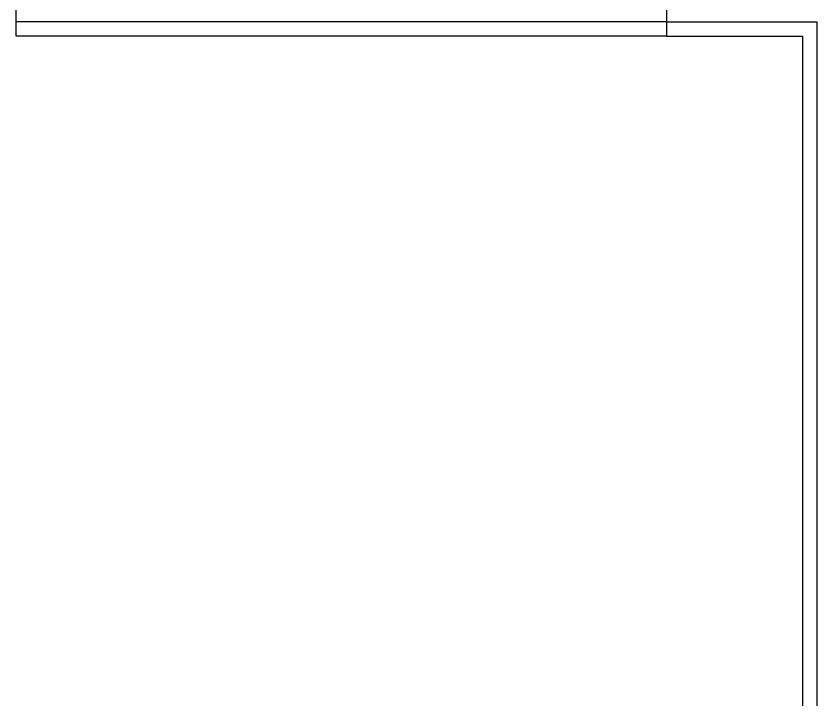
# Model space of a CAD drawing. Extents: x 475189 to 476029, y 1007718 to 1008015.
# Drawn here: x 475797.42 to 475804.85, y 1007839.16 to 1007845.5 of the extents above; entities that cross this region are included whole.
import ezdxf
from ezdxf.enums import TextEntityAlignment as Align

# ---------------------------------------------------------------- set-up
doc = ezdxf.new("R2010")
doc.units = 0
doc.header["$LTSCALE"] = 2
doc.header["$MEASUREMENT"] = 0
doc.layers.get('0').update_dxf_attribs({"linetype": 'CONTINUOUS', "lineweight": 0})
doc.layers.add('CUBICLE', color=132, linetype='CONTINUOUS')
doc.layers.add('DIVISION', color=42, linetype='CONTINUOUS')
doc.layers.add('R.B', color=6, linetype='CONTINUOUS', lineweight=0)
doc.layers.add('TEXT', color=1, linetype='CONTINUOUS', lineweight=0)
doc.styles.add('ROMANS', font='ROMANS.SHX')
doc.styles.add('XT03_5', font='romans', dxfattribs={"width": 0.6, "height": 87.5})

# ---------------------------------------------------------------- blocks, each defined once
blk = doc.blocks.new('EXISTING')
at = {"layer": 'CUBICLE', "color": 8}
for p, q in [((475797.4211, 1007845.3139), (475797.4211, 1007851.6811)), ((475803.4523, 1007845.582), (475803.4523, 1007845.3139)), ((475803.4523, 1007845.448), (475797.4211, 1007845.448)), ((475803.4523, 1007845.3139), (475797.4211, 1007845.3139))]:
    blk.add_line(p, q, dxfattribs=at)
at = {"layer": 'DIVISION', "color": 8}
for p, q in [((475803.4523, 1007845.448), (475804.8461, 1007845.448)), ((475804.8461, 1007845.448), (475804.8461, 1007836.4531)), ((475803.4523, 1007845.3139), (475804.7121, 1007845.3139)), ((475804.7121, 1007845.3139), (475804.7121, 1007836.5451))]:
    blk.add_line(p, q, dxfattribs=at)
at = {"color": 8, "linetype": 'ByBlock', "style": 'ROMANS'}
for tag, height, width, p in [('DIRECTION', 0.5361, 0.85, (475672.3938, 1007828.2391)), ('DN', 1.0722, 0.708333, (475752.5516, 1007802.2382))]:
    blk.add_attdef(tag, text='', height=height, dxfattribs=dict(at, width=width)).set_placement(p, align=Align.MIDDLE_RIGHT)
at = {"color": 8, "style": 'XT03_5', "text_generation_flag": 4, "width": 0.6, "flags": 9}
for p, rotation in [((475706.5948, 1007775.5763), 270), ((475708.8166, 1007766.1034), 90)]:
    blk.add_attdef('KEYWORD', p, '', height=0.0375, rotation=rotation, dxfattribs=at)
at = {"color": 8, "style": 'XT03_5', "width": 0.6, "flags": 9}
for p, rotation in [((475708.8166, 1007775.5763), 270), ((475706.5948, 1007766.1034), 90)]:
    blk.add_attdef('KEYWORD', p, '', height=0.0375, rotation=rotation, dxfattribs=at)
at = {"layer": 'TEXT', "color": 8, "style": 'ROMANS', "width": 0.85, "flags": 8}
blk.add_attdef('WTD', text='', height=1.0722, rotation=180, dxfattribs=at).set_placement((475705.1732, 1007794.2001), align=Align.MIDDLE_CENTER)
blk.add_attdef('WTD', text='', height=1.0722, dxfattribs=at).set_placement((475731.4003, 1007752.4623), align=Align.MIDDLE_CENTER)

msp = doc.modelspace()

# ---------------------------------------------------------------- block references
at = {"layer": 'R.B'}
msp.add_blockref('EXISTING', (0, 0), dxfattribs=at)

doc.saveas('drawing.dxf')
